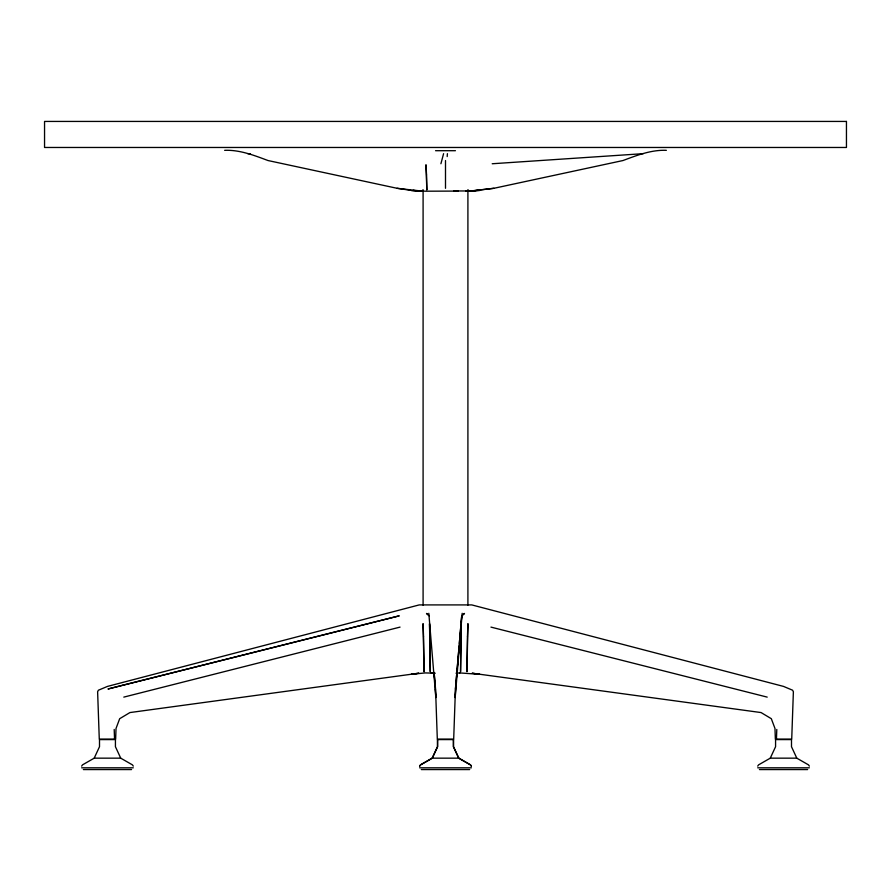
<?xml version="1.0" encoding="UTF-8"?>
<svg xmlns="http://www.w3.org/2000/svg" width="891" height="891" viewBox="0 0 891 891"><rect width="100%" height="100%" fill="white"/><g stroke="black" fill="none" stroke-linecap="round" stroke-linejoin="round"><path stroke-width="1.34" d="M437.626 739.586L437.626 746.714L432.313 758.163L420.63 764.868L419.761 766.115M445.5 188.291L445.5 160.536M459.11 646.209L455.446 689.01L453.686 739.151L437.314 739.151L435.554 689.01L434.14 672.449M462.184 613.309L455.178 697.564L455.602 689.055M776.451 739.151L776.796 729.451M123.793 697.118L400.048 627.108M447.193 156.571L447.405 153.664M461.716 615.837L461.126 622.764L461.716 615.837L464.501 613.442L462.474 615.08M459.344 643.447L460.881 625.504L455.446 689.01M440.9 163.755L443.595 153.664M81.649 766.115L82.507 764.868L94.201 758.163L99.502 746.714L99.502 739.586L115.429 739.586L115.429 746.714L120.731 758.163L132.425 764.868L133.282 766.115M419.594 766.115L420.463 764.868L432.146 758.163L437.459 746.714L437.459 739.586L453.541 739.586L453.541 746.714L458.854 758.163L470.537 764.868L471.406 766.115M757.718 766.115L758.575 764.868L770.269 758.163L775.571 746.714L775.571 739.586L791.498 739.586L791.498 746.714L796.799 758.163L808.493 764.868L809.351 766.115M423.047 190.117L421.276 191.086L411.163 190.396L397.052 188.291L268.013 160.536C254.124 155.346 239.712 149.71 224.643 150.334M666.357 150.334C651.288 149.71 636.876 155.346 622.987 160.536L493.948 188.291L471.796 190.964L453.597 190.964L458.186 191.064M435.554 150.702L455.446 150.702M418.581 673.251L129.93 712.566L119.684 718.692L116.019 728.47L115.652 739.151L99.28 739.151L97.62 691.739L98.411 690.213L107.466 686.415L419.227 604.911L471.773 604.911L783.534 686.415L792.589 690.213L793.38 691.739L791.72 739.151L775.348 739.151L774.981 728.47L771.316 718.692L761.07 712.566L472.419 673.251M418.748 673.195L411.163 674.353L425.23 672.917L434.964 673.195M467.953 190.117L469.724 191.086L477.799 190.151M480.494 189.839L493.948 188.291M456.036 673.195L459.901 672.917M469.724 191.086L479.837 190.396L467.875 191.042M492.2 163.755L643.28 153.664M465.77 191.197L471.796 190.964M458.13 191.086L425.23 191.197L411.163 190.396L422.624 191.086L413.201 190.151M459.7 672.917L479.837 674.353L472.252 673.195M94.201 758.163L120.731 758.163M432.146 758.163L458.854 758.163M770.269 758.163L796.799 758.163M81.649 767.808L133.282 767.808M419.594 767.808L471.406 767.808M757.718 767.808L809.351 767.808M83.364 769.568L131.556 769.568M421.32 769.568L469.68 769.568M759.444 769.568L807.636 769.568M419.204 190.964L423.125 191.042M247.72 153.664L250.494 153.842M431.099 672.917L434.83 673.195M397.052 188.291L410.506 189.839M490.952 627.108L767.207 697.118M428.526 615.08L426.499 613.442L429.284 615.837M471.239 766.115L470.37 764.868L458.687 758.163L453.374 746.714L453.374 739.586M428.816 613.309L435.822 697.564L435.398 689.055M434.073 672.616L435.12 685.079M114.204 729.451L114.549 739.151M467.909 190.006L467.909 605.145M423.091 190.006L423.091 605.145M460.937 636.553L460.547 671.725L461.282 623.655L460.937 636.553M467.463 636.553L466.929 671.725L467.942 623.655L467.463 636.553M123.359 685.079L107.967 689.01L399.246 615.837L123.359 685.079M846.45 121.432L44.55 121.432L44.55 147.472L846.45 147.472L846.45 121.432M426.544 174.937L425.976 164.768L426.834 190.006L426.544 174.937M423.537 636.553L423.058 623.655L424.071 671.725L423.537 636.553M429.863 636.553L429.518 623.655L430.253 671.725L429.863 636.553"/></g></svg>
